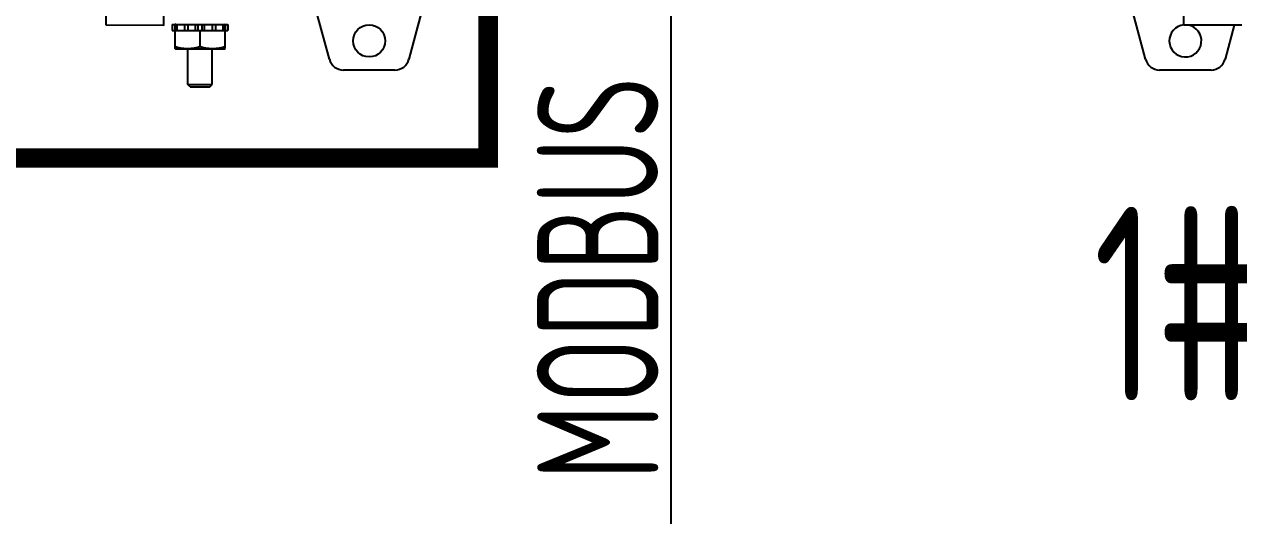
# Model space of a CAD drawing. Header units: millimetres. Extents: x 30557 to 235556, y -116603 to -73383.
# Drawn here: x 123739.2 to 123989.7, y -74956.7 to -74855.3 of the extents above; entities that cross this region are included whole.
import ezdxf
from ezdxf.enums import TextEntityAlignment as Align

# ---------------------------------------------------------------- set-up
doc = ezdxf.new("R2010")
doc.units = ezdxf.units.MM
doc.layers.add('DRAW', color=7, linetype='Continuous')
doc.styles.add('supcon', font='sceie.shx', dxfattribs={"width": 0.75, "height": 40, "bigfont": 'sceic.shx'})

# ---------------------------------------------------------------- blocks, each defined once
blk = doc.blocks.new('1756-A10-Z')
at = {"color": 7, "linetype": 'Continuous'}
for p, q in [((16.44, -136.82), (16.44, 8.71)), ((26.36, -136.91), (26.36, 8.8)), ((201.72, -136.82), (201.72, 8.7)), ((54.81, -142.68), (52.62, -134.52)), ((70.66, -134.52), (68.47, -142.68)), ((195.12, -142.68), (192.94, -134.52)), ((26.36, -136.91), (16.44, -136.82)), ((27.79, -136.7), (27.79, -137.74)), ((27.79, -136.7), (37.35, -136.7)), ((27.79, -137.74), (37.35, -137.74)), ((27.8, -136.7), (27.8, -137.74)), ((28.37, -136.7), (28.26, -136.64)), ((28.27, -140.84), (28.27, -137.74)), ((28.29, -137.74), (28.29, -136.7)), ((28.59, -136.7), (28.59, -137.74)), ((29.93, -137.74), (29.93, -136.7)), ((30.45, -136.7), (30.45, -137.74)), ((31.78, -137.74), (31.78, -136.7)), ((32.27, -137.74), (32.27, -136.7)), ((32.57, -140.5), (32.57, -137.74)), ((32.88, -136.7), (32.88, -137.74)), ((33.36, -137.74), (33.36, -136.7)), ((34.7, -137.74), (34.7, -136.7)), ((35.22, -136.7), (35.22, -137.74)), ((36.55, -137.74), (36.55, -136.7)), ((36.78, -136.7), (36.88, -136.64)), ((36.86, -136.7), (36.86, -137.74)), ((36.88, -140.84), (36.88, -137.74)), ((37.34, -137.74), (37.34, -136.7)), ((37.35, -136.7), (37.35, -137.74)), ((211.64, -136.82), (201.72, -136.82)), ((210.36, -136.82), (208.79, -142.68)), ((28.37, -140.89), (28.26, -140.83)), ((28.37, -140.89), (36.78, -140.89)), ((30.49, -147.04), (30.49, -140.89)), ((34.66, -147.04), (34.66, -140.89)), ((36.78, -140.89), (36.88, -140.83)), ((66.05, -144.54), (57.23, -144.54)), ((206.37, -144.54), (197.54, -144.54)), ((30.87, -147.42), (30.49, -147.04)), ((30.49, -147.04), (34.66, -147.04)), ((30.87, -147.42), (34.28, -147.42)), ((34.28, -147.42), (34.66, -147.04))]:
    blk.add_line(p, q, dxfattribs=at)
blk.add_circle((61.64, -139.53), 2.76, dxfattribs=at)
for centre, radius, start, end in [((201.96, -139.53), 2.76, 95.0622, 79.7789), ((57.23, -142.03), 2.51, 195, 270), ((66.05, -142.03), 2.51, 270, 345), ((197.54, -142.03), 2.51, 195, 270), ((206.37, -142.03), 2.51, 270, 345)]:
    blk.add_arc(centre, radius, start, end, dxfattribs=at)
for points in [[(28.27, -140.5), (28.45, -140.55), (28.8, -140.65), (29.25, -140.74), (29.61, -140.79), (29.88, -140.82), (30.15, -140.83), (30.42, -140.84), (30.69, -140.83), (30.97, -140.82), (31.24, -140.79), (31.6, -140.74), (32.04, -140.65), (32.4, -140.55), (32.57, -140.5)], [(32.57, -140.5), (32.75, -140.55), (33.1, -140.65), (33.55, -140.74), (33.91, -140.79), (34.18, -140.82), (34.45, -140.83), (34.72, -140.84), (35, -140.83), (35.27, -140.82), (35.54, -140.79), (35.9, -140.74), (36.35, -140.65), (36.7, -140.55), (36.88, -140.5)]]:
    blk.add_open_spline(points, degree=3, knots=[0, 0, 0, 0, 0.12553, 0.250641, 0.313067, 0.375422, 0.437725, 0.500001, 0.562277, 0.62458, 0.686934, 0.74936, 0.874471, 1, 1, 1, 1], dxfattribs=at)

msp = doc.modelspace()

# ---------------------------------------------------------------- linework, layer by layer
msp.add_line((123872.56, -74852.82), (123872.56, -74966.09))
at = {"color": 3, "const_width": 4}
msp.add_lwpolyline([(123835.95, -75209.27), (123803.75, -75209.27), (123803.75, -75301.76), (123615.38, -75301.76), (123615.38, -74882.89), (123834.87, -74882.89), (123834.87, -74830.3)], dxfattribs=at)

# ---------------------------------------------------------------- block references
at = {"xscale": 1.2, "yscale": 1.2, "zscale": 1.2}
msp.add_blockref('1756-A10-Z', (123736.35, -74691.33), dxfattribs=at)

# ---------------------------------------------------------------- texts
at = {"color": 3, "style": 'supcon', "width": 0.75}
msp.add_text('MODBUS', height=25, rotation=90, dxfattribs=at).set_placement((123857.44, -74907.74, 4.1), align=Align.MIDDLE)
at = {"layer": 'DRAW', "color": 3, "linetype": 'Continuous', "style": 'supcon', "width": 0.75}
msp.add_text('1#机架', height=40, dxfattribs=at).set_placement((123959.77, -74932.99))

doc.saveas('drawing.dxf')
